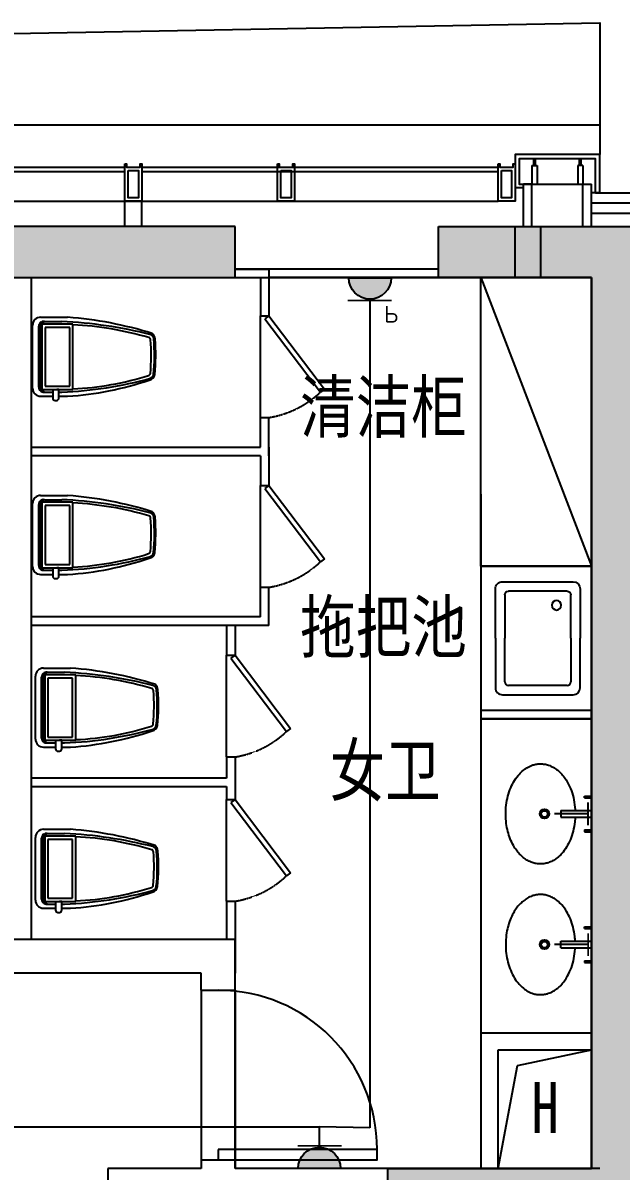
# Model space of a CAD drawing. Header units: inches. Extents: x 10 to 166961, y -47 to 131592.
# Drawn here: x 116323 to 119848, y 38297 to 45062 of the extents above; entities that cross this region are included whole.
import ezdxf

# ---------------------------------------------------------------- set-up
doc = ezdxf.new("R2010")
doc.units = ezdxf.units.IN
doc.header["$MEASUREMENT"] = 0
doc.linetypes.add('DASH', pattern=[0.35, 0.25, -0.1])
for name, color, linetype in [('3', 3, 'Continuous'), ('3look0.15', 5, 'Continuous'), ('4', 4, 'Continuous'), ('5', 5, 'Continuous'), ('8', 8, 'Continuous'), ('METAL', 7, 'Continuous'), ('Shearwall', 7, 'Continuous'), ('shearwall-bh', 253, 'Continuous'), ('stair', 2, 'Continuous'), ('wall', 2, 'Continuous'), ('windows', 4, 'Continuous'), ('z', 2, 'Continuous'), ('修改', 1, 'Continuous'), ('厨具、洁具', 9, 'Continuous'), ('家具', 9, 'Continuous'), ('尺寸3', 31, 'Continuous'), ('插座图', 4, 'Continuous'), ('立面墙体', 4, 'Continuous')]:
    doc.layers.add(name, color=color, linetype=linetype)
doc.styles.add('F', font='')
doc.styles.get("Standard").update_dxf_attribs({"font": 'txt', "bigfont": 'gbcbig.shx'})
doc.styles.get('F').set_extended_font_data('SimHei')

# ---------------------------------------------------------------- blocks, each defined once
blk = doc.blocks.new('Metal')
at = {"layer": 'METAL', "color": 4}
for points in [[(-50, 20), (-40, 20), (-40, 0), (40, 0), (40, 20), (50, 20), (50, -200), (-50, -200)], [(-30, -20), (30, -20), (30, -180), (-30, -180)]]:
    blk.add_lwpolyline(points, close=True, dxfattribs=at)
blk = doc.blocks.new('A$C5C967C74')
at = {"layer": '插座图', "lineweight": -2}
blk.add_hatch(color=3, dxfattribs=at).paths.add_polyline_path([(96.7, 0, 1), (2.2, 0)])
at = {"layer": '插座图', "color": 3, "lineweight": -2}
blk.add_line((2.2, 0), (96.7, 0), dxfattribs=at)
at = {"layer": '插座图', "color": 3, "lineweight": -2, "const_width": 4}
for points in [[(49.5, 47.3), (49.5, 92.7)], [(0, 50.5), (97.9, 50.5)]]:
    blk.add_lwpolyline(points, dxfattribs=at)
at = {"layer": '插座图', "color": 3, "lineweight": -2}
blk.add_arc((49.5, 0), 47.3, 0, 180, dxfattribs=at)
blk.add_text('P', height=34.9, dxfattribs=at).set_placement((81.4, 63.3))
blk = doc.blocks.new('A$C029860CA')
at = {"layer": '插座图', "lineweight": -2}
blk.add_hatch(color=3, dxfattribs=at).paths.add_polyline_path([(96.7, 0, 1), (2.2, 0)])
at = {"layer": '插座图', "color": 3, "lineweight": -2}
blk.add_line((2.2, 0), (96.7, 0), dxfattribs=at)
at = {"layer": '插座图', "color": 3, "lineweight": -2, "const_width": 4}
for points in [[(49.5, 47.3), (49.5, 92.7)], [(0, 50.5), (97.9, 50.5)]]:
    blk.add_lwpolyline(points, dxfattribs=at)
at = {"layer": '插座图', "color": 3, "lineweight": -2}
blk.add_arc((49.5, 0), 47.3, 0, 180, dxfattribs=at)

msp = doc.modelspace()

# ---------------------------------------------------------------- hatches: boundary and pattern name
at = {"layer": 'shearwall-bh', "linetype": 'Continuous'}
for points in [[(115073.4, 43562), (117573.4, 43562), (117573.4, 43862), (115073.4, 43862)], [(120573.4, 43862), (120573.4, 43562), (119973.4, 43562), (119973.4, 38012), (118473.4, 38012), (118473.4, 38312), (119673.4, 38312), (119673.4, 43562), (118773.4, 43561.7), (118773.4, 43862)]]:
    msp.add_hatch(color=252, dxfattribs=at).paths.add_polyline_path(points)

# ---------------------------------------------------------------- linework, layer by layer
at = {"color": 252}
for p, q in [((113073.4, 43562), (119673.4, 43562)), ((119673.4, 43562), (119673.4, 38312)), ((117573.4, 39662), (115073.4, 39662)), ((117573.4, 38312), (117573.4, 39662)), ((119673.4, 38312), (117573.4, 38312))]:
    msp.add_line(p, q, dxfattribs=at)
at = {"color": 2}
for p, q in [((118368.4, 43314.7), (118368.4, 38552)), ((113942.4, 38557.4), (118070.3, 38557.4)), ((118368.4, 38552), (118070.3, 38557.4))]:
    msp.add_line(p, q, dxfattribs=at)
at = {"layer": '3', "color": 1, "linetype": 'ByBlock'}
for p, q in [((119333.4, 44222), (119333.4, 44262)), ((119343.4, 44222), (119343.4, 44262)), ((119603.4, 44222), (119603.4, 44262)), ((119613.4, 44222), (119613.4, 44262)), ((119323.4, 44222), (119353.4, 44222)), ((119323.4, 44221.4), (119323.4, 44222)), ((119323.4, 44221.4), (119323.4, 44112)), ((119323.4, 44221.4), (119353.4, 44221.4)), ((119353.4, 44221.4), (119353.4, 44222)), ((119353.4, 44221.4), (119353.4, 44112)), ((119593.4, 44221.4), (119593.4, 44222)), ((119623.4, 44222), (119593.4, 44222)), ((119593.4, 44221.4), (119593.4, 44112)), ((119623.4, 44221.4), (119593.4, 44221.4)), ((119623.4, 44221.4), (119623.4, 44222)), ((119623.4, 44221.4), (119623.4, 44112)), ((119273.4, 44112), (119673.4, 44112))]:
    msp.add_line(p, q, dxfattribs=at)
at = {"layer": '3look0.15', "color": 252}
for p, q in [((118773.4, 43611.7), (117573.4, 43611.7)), ((118773.4, 43561.7), (117773.4, 43561.7)), ((117373.4, 39362.1), (117373.4, 38362.1)), ((117573.4, 39362.1), (117573.4, 38362.1))]:
    msp.add_line(p, q, dxfattribs=at)
at = {"layer": '4'}
for p, q in [((119633.4, 40496.6), (119633.4, 40506.6)), ((119633.4, 40506.6), (119673.4, 40506.6)), ((119633.4, 40496.6), (119673.4, 40496.6)), ((119493.4, 40421.6), (119493.4, 40381.6)), ((119493.4, 40421.6), (119673.4, 40421.6)), ((119493.4, 40381.6), (119673.4, 40381.6)), ((119633.4, 40306.6), (119633.4, 40296.6)), ((119633.4, 40306.6), (119673.4, 40306.6)), ((119633.4, 40296.6), (119673.4, 40296.6)), ((119633.4, 39726.4), (119633.4, 39736.4)), ((119633.4, 39736.4), (119673.4, 39736.4)), ((119633.4, 39726.4), (119673.4, 39726.4)), ((119493.4, 39611.4), (119493.4, 39651.4)), ((119493.4, 39651.4), (119673.4, 39651.4)), ((119493.4, 39611.4), (119673.4, 39611.4)), ((119633.4, 39536.4), (119633.4, 39526.4)), ((119633.4, 39536.4), (119673.4, 39536.4)), ((119633.4, 39526.4), (119673.4, 39526.4))]:
    msp.add_line(p, q, dxfattribs=at)
for points in [[(119577.9, 40381.6), (119577.5, 40372.4), (119576.8, 40363.2), (119573.7, 40335.6), (119570.4, 40317.4), (119561.6, 40282.6), (119556.1, 40266), (119543.1, 40234.5), (119535.6, 40219.6), (119518.6, 40192), (119509.2, 40179.3), (119490.6, 40158.6), (119481.7, 40150.2), (119465, 40137), (119457.4, 40131.9), (119441.8, 40123), (119433.7, 40119.2), (119417.3, 40113.1), (119408.9, 40110.7), (119391.9, 40107.5), (119383.3, 40106.7), (119366.1, 40106.5), (119357.5, 40107.2), (119340.5, 40110.1), (119332.1, 40112.3), (119315.6, 40118.1), (119307.5, 40121.8), (119291.8, 40130.4), (119284.1, 40135.4), (119269.4, 40146.6), (119262.4, 40152.8), (119248.9, 40166.4), (119242.5, 40173.7), (119230.3, 40189.4), (119224.6, 40197.7), (119211.9, 40218.5), (119205.3, 40231.4), (119193.6, 40258.5), (119188.5, 40272.6), (119180, 40302), (119176.6, 40317.1), (119171.1, 40350.1), (119169.3, 40367.9), (119168, 40403.9), (119168.5, 40422.1), (119171.7, 40458), (119174.5, 40475.8), (119182.3, 40510.2), (119187.2, 40527), (119199.3, 40558.9), (119206.3, 40574.1), (119222.3, 40602.5), (119231.3, 40615.6), (119248.9, 40636.9), (119257.2, 40645.6), (119274.8, 40661), (119284.1, 40667.8), (119303.3, 40679.4), (119313.4, 40684.2), (119331, 40690.5), (119338.4, 40692.5), (119353.5, 40695.4), (119361.1, 40696.3), (119376.4, 40696.7), (119384, 40696.4), (119399.2, 40694.5), (119406.8, 40692.9), (119423.8, 40688), (119433.2, 40684.3), (119451.4, 40675), (119460.2, 40669.5), (119477.1, 40656.8), (119485.2, 40649.7), (119500.5, 40634), (119507.7, 40625.4), (119521.3, 40606.9), (119527.6, 40597.1), (119541.8, 40571.4), (119549.2, 40555.1), (119561.6, 40520.6), (119566.6, 40502.5), (119574, 40465.3), (119576.5, 40446.2), (119577.7, 40425.2), (119577.8, 40423.4), (119577.9, 40421.6)], [(119577.9, 39651.4), (119577.5, 39660.6), (119576.8, 39669.7), (119573.7, 39697.3), (119570.4, 39715.6), (119561.6, 39750.4), (119556.1, 39766.9), (119543.1, 39798.4), (119535.6, 39813.3), (119518.6, 39840.9), (119509.2, 39853.7), (119490.6, 39874.3), (119481.7, 39882.8), (119465, 39895.9), (119457.4, 39901), (119441.8, 39909.9), (119433.7, 39913.7), (119417.3, 39919.9), (119408.9, 39922.2), (119391.9, 39925.4), (119383.3, 39926.3), (119366.1, 39926.4), (119357.5, 39925.7), (119340.5, 39922.8), (119332.1, 39920.6), (119315.6, 39914.8), (119307.5, 39911.1), (119291.8, 39902.5), (119284.1, 39897.5), (119269.4, 39886.3), (119262.4, 39880.1), (119248.9, 39866.5), (119242.5, 39859.2), (119230.3, 39843.6), (119224.6, 39835.2), (119211.9, 39814.4), (119205.3, 39801.5), (119193.6, 39774.5), (119188.5, 39760.3), (119180, 39730.9), (119176.6, 39715.8), (119171.1, 39682.9), (119169.3, 39665), (119168, 39629), (119168.5, 39610.8), (119171.7, 39574.9), (119174.5, 39557.2), (119182.3, 39522.7), (119187.2, 39505.9), (119199.3, 39474), (119206.3, 39458.8), (119222.3, 39430.5), (119231.3, 39417.3), (119248.9, 39396), (119257.2, 39387.4), (119274.8, 39371.9), (119284.1, 39365.1), (119303.3, 39353.5), (119313.4, 39348.7), (119331, 39342.4), (119338.4, 39340.4), (119353.5, 39337.5), (119361.1, 39336.7), (119376.4, 39336.2), (119384, 39336.5), (119399.2, 39338.5), (119406.8, 39340), (119423.8, 39344.9), (119433.2, 39348.7), (119451.4, 39357.9), (119460.2, 39363.4), (119477.1, 39376.1), (119485.2, 39383.2), (119500.5, 39399), (119507.7, 39407.6), (119521.3, 39426), (119527.6, 39435.9), (119541.8, 39461.5), (119549.2, 39477.9), (119561.6, 39512.3), (119566.6, 39530.4), (119574, 39567.6), (119576.5, 39586.7), (119577.7, 39607.8), (119577.8, 39609.6), (119577.9, 39611.4)]]:
    msp.add_open_spline(points, degree=3, knots=[4.781776, 4.781776, 4.781776, 4.781776, 4.877672, 4.877672, 5.072636, 5.072636, 5.262253, 5.262253, 5.45187, 5.45187, 5.641486, 5.641486, 5.796649, 5.796649, 5.916736, 5.916736, 6.036822, 6.036822, 6.156908, 6.156908, 6.276994, 6.276994, 6.397081, 6.397081, 6.517167, 6.517167, 6.637253, 6.637253, 6.75734, 6.75734, 6.877426, 6.877426, 6.997512, 6.997512, 7.117599, 7.117599, 7.282609, 7.282609, 7.44762, 7.44762, 7.612631, 7.612631, 7.799417, 7.799417, 7.987732, 7.987732, 8.176046, 8.176046, 8.364361, 8.364361, 8.552675, 8.552675, 8.74099, 8.74099, 8.890672, 8.890672, 9.040354, 9.040354, 9.190036, 9.190036, 9.296644, 9.296644, 9.403253, 9.403253, 9.509861, 9.509861, 9.616469, 9.616469, 9.753997, 9.753997, 9.891525, 9.891525, 10.029053, 10.029053, 10.166581, 10.166581, 10.304109, 10.304109, 10.50524, 10.50524, 10.706371, 10.706371, 10.907502, 10.907502, 10.926187, 10.926187, 10.926187, 10.926187], dxfattribs=at)
at = {"layer": '5', "color": 4}
for p, q in [((116427.6, 43327.8), (116522.6, 43327.8)), ((116522.6, 43327.8), (116586.7, 43327.8)), ((116380.1, 42909.8), (116380.1, 43280.3)), ((116427.6, 42862.3), (116498.9, 42862.3)), ((116535.2, 42862.3), (116586.7, 42862.3)), ((116380.1, 41859.8), (116380.1, 42230.2)), ((116427.6, 42277.7), (116522.6, 42277.7)), ((116522.6, 42277.7), (116586.7, 42277.7)), ((116427.6, 41812.3), (116498.9, 41812.3)), ((116535.2, 41812.3), (116586.7, 41812.3)), ((116396.9, 40842.7), (116396.9, 41213.1)), ((116444.4, 41260.6), (116539.4, 41260.6)), ((116539.4, 41260.6), (116603.5, 41260.6)), ((116444.4, 40795.2), (116515.7, 40795.2)), ((116552, 40795.2), (116603.5, 40795.2)), ((116396.9, 39892.7), (116396.9, 40263.1)), ((116444.4, 40310.6), (116539.4, 40310.6)), ((116539.4, 40310.6), (116603.5, 40310.6)), ((116444.4, 39845.2), (116515.7, 39845.2)), ((116552, 39845.2), (116603.5, 39845.2))]:
    msp.add_line(p, q, dxfattribs=at)
for centre, major_axis, start_param, end_param in [((116427.6, 43280.3), (-47.5, 0), -1.570698, 0.000098), ((116421.8, 41122.4), (-2211.5, 0.3), 4.407854, 4.637893), ((117056.7, 43197.1), (45.2, 0), 0.061021, 0.886031), ((115988.5, 43103.8), (1117.4, 0.1), -0.101802, 0.086004), ((116465.5, 44725.2), (1866.9, 0.1), -1.505898, -1.242569), ((117060.6, 42997.6), (40.2, 0), -1.400203, -0.184553), ((116427.6, 42909.8), (47.5, 0), 3.141495, 4.712291), ((116427.6, 42230.2), (-47.5, 0), -1.570698, 0.000098), ((116421.8, 40072.4), (-2211.5, 0.3), 4.407854, 4.637893), ((117056.7, 42147.1), (45.2, 0), 0.061021, 0.886031), ((115988.5, 42053.8), (1117.4, 0.1), -0.101802, 0.086004), ((116465.5, 43675.2), (1866.9, 0.1), -1.505898, -1.242569), ((117060.6, 41947.6), (40.2, 0), -1.400203, -0.184553), ((116427.6, 41859.8), (47.5, 0), 3.141495, 4.712291), ((116444.4, 41213.1), (-47.5, 0), -1.570698, 0.000098), ((116438.6, 39055.3), (-2211.5, 0.3), 4.407854, 4.637893), ((117073.5, 41129.9), (45.2, 0), 0.061021, 0.886031), ((116005.2, 41036.7), (1117.4, 0.1), -0.101802, 0.086004), ((116482.3, 42658.1), (1866.9, 0.1), -1.505898, -1.242569), ((117077.4, 40930.5), (40.2, 0), -1.400203, -0.184553), ((116444.4, 40842.7), (47.5, 0), 3.141495, 4.712291), ((116444.4, 40263.1), (-47.5, 0), -1.570698, 0.000098), ((116438.6, 38105.3), (-2211.5, 0.3), 4.407854, 4.637893), ((117073.5, 40179.9), (45.2, 0), 0.061021, 0.886031), ((116005.2, 40086.7), (1117.4, 0.1), -0.101802, 0.086004), ((116482.3, 41708.1), (1866.9, 0.1), -1.505898, -1.242569), ((117077.4, 39980.5), (40.2, 0), -1.400203, -0.184553), ((116444.4, 39892.7), (47.5, 0), 3.141495, 4.712291)]:
    msp.add_ellipse(centre, major_axis=major_axis, ratio=1, start_param=start_param, end_param=end_param, dxfattribs=at)
at = {"layer": '8'}
for p, q in [((119655.2, 40401.6), (119455.2, 40401.6)), ((119655.2, 39631.4), (119455.2, 39631.4))]:
    msp.add_line(p, q, dxfattribs=at)
msp.add_lwpolyline([(119655.2, 40335.1), (119655.2, 40468.1)], dxfattribs=at)
at = {"layer": '8', "const_width": 10}
msp.add_lwpolyline([(119655.2, 39697.9), (119655.2, 39564.8)], dxfattribs=at)
at = {"layer": '8'}
for centre, radius in [((119396.9, 40401.6), 27.9), ((119396.9, 40401.6), 18.6), ((119396.9, 39631.4), 27.9), ((119396.9, 39631.4), 18.6)]:
    msp.add_circle(centre, radius, dxfattribs=at)
at = {"layer": 'Shearwall', "color": 252, "linetype": 'Continuous'}
for p, q in [((117573.4, 43862), (115073.4, 43862)), ((117573.4, 43562), (117573.4, 43862)), ((115073.4, 43562), (117573.4, 43562))]:
    msp.add_line(p, q, dxfattribs=at)
at = {"layer": 'Shearwall', "color": 252}
for p, q in [((118773.4, 43561.7), (118773.4, 43862)), ((118773.4, 43862), (120573.4, 43862)), ((119673.4, 43562), (118773.4, 43561.7)), ((119673.4, 38312), (119673.4, 43562)), ((119023.4, 38312), (119023.4, 39112)), ((119023.4, 39112), (119673.4, 39112)), ((119123.4, 38312), (119123.4, 39012)), ((119123.4, 39012), (119673.4, 39012)), ((118473.4, 38012), (118473.4, 38312)), ((118473.4, 38312), (119673.4, 38312))]:
    msp.add_line(p, q, dxfattribs=at)
at = {"layer": 'stair'}
msp.add_line((119723.4, 45062), (119723.4, 44287), dxfattribs=at)
at = {"layer": 'stair', "color": 252}
for p, q in [((119023.4, 41012), (119022.3, 43561.8)), ((119022.3, 43561.8), (119673.4, 43561.8)), ((119022.3, 41860.8), (119022.3, 43561.8)), ((119022.3, 43561.8), (119673.4, 41860.8)), ((119673.4, 43561.8), (119673.4, 41860.8)), ((119673.4, 41860.8), (119022.3, 41860.8)), ((119022.9, 41860.8), (119673.4, 41860.8))]:
    msp.add_line(p, q, dxfattribs=at)
at = {"layer": 'stair', "color": 6}
for points in [[(92098.4, 35062), (92098.4, 35062), (91798.6, 44555.7), (119723.4, 45062), (119723.4, 44287)], [(104223.4, 44212), (104223.4, 44462), (119723.4, 44462)]]:
    msp.add_lwpolyline(points, dxfattribs=at)
at = {"layer": 'wall', "color": 1}
for p, q in [((119273.4, 43862), (119273.4, 44112)), ((119323.4, 44112), (119273.4, 44112)), ((119323.4, 43862), (119323.4, 44112)), ((119623.4, 43862), (119623.4, 44112)), ((119623.4, 44112), (119673.4, 44112)), ((119673.4, 43862), (119673.4, 44112))]:
    msp.add_line(p, q, dxfattribs=at)
at = {"layer": 'wall'}
for p, q in [((116923.4, 43862), (116923.4, 44012)), ((116923.4, 44012), (117023.4, 44012)), ((117023.4, 43862), (117023.4, 44012))]:
    msp.add_line(p, q, dxfattribs=at)
at = {"layer": 'wall', "color": 252}
for p, q in [((116373.4, 39662), (116373.4, 43562)), ((117573.4, 39662), (116373.4, 39662)), ((117573.4, 39662), (117573.4, 39462)), ((117373.4, 39462), (115273.4, 39462)), ((117373.4, 39362.1), (117373.4, 39462)), ((117573.4, 39362.1), (117573.4, 39462)), ((117373.4, 39362.1), (117573.4, 39362.1)), ((117373.4, 38362.1), (117573.4, 38362.1)), ((117373.4, 38362.1), (117373.4, 38312)), ((117573.4, 38362.1), (117573.4, 38312)), ((116823.4, 38312), (116823.4, 36362)), ((117373.4, 38312), (116823.4, 38312)), ((119723.4, 38312), (117573.4, 38312))]:
    msp.add_line(p, q, dxfattribs=at)
msp.add_lwpolyline([(119223.4, 43862), (119373.4, 43862), (119373.4, 43562), (119223.4, 43562)], close=True, dxfattribs=at)
at = {"layer": 'windows', "color": 2}
for p, q in [((115723.4, 44212), (116923.4, 44212)), ((115723.4, 44187), (116923.4, 44187)), ((117023.4, 44212), (119123.4, 44212)), ((117023.4, 44187), (119123.4, 44187)), ((119698.4, 44062), (121123.4, 44062)), ((104223.4, 44012), (119123.4, 44012)), ((119673.4, 44002), (121123.4, 44002)), ((119673.4, 43942), (121123.4, 43942))]:
    msp.add_line(p, q, dxfattribs=at)
at = {"layer": 'windows'}
msp.add_lwpolyline([(117473.4, 38424.6), (117473.4, 38362.1), (118410.9, 38362.1), (118410.9, 38424.6)], close=True, dxfattribs=at)
msp.add_arc((117473.4, 38424.6), 937.5, 0, 90, dxfattribs=at)
at = {"layer": '厨具、洁具', "color": 252}
for p, q in [((117573.4, 43611.7), (117773.4, 43611.7)), ((117773.4, 43611.7), (117773.4, 43337)), ((117573.4, 43562), (117723.4, 43562)), ((117723.4, 43562), (117723.4, 43337)), ((117723.4, 43337), (117773.4, 43337)), ((117723.4, 42737), (117723.4, 43337)), ((117723.4, 42737), (117773.4, 42737)), ((117723.4, 42562), (117723.4, 42737)), ((117773.4, 42512), (117773.4, 42737)), ((116373.4, 42562), (117723.4, 42562)), ((117773.4, 42562), (117773.4, 42337)), ((117723.4, 42512), (116373.4, 42512)), ((117723.4, 42512), (117723.4, 42337)), ((117723.4, 42337), (117773.4, 42337)), ((117723.4, 41737), (117723.4, 42337)), ((119149.4, 41769.5), (119565.8, 41769.5)), ((117723.4, 41737), (117773.4, 41737)), ((117723.4, 41562), (117723.4, 41737)), ((117773.4, 41512), (117773.4, 41737)), ((119107.8, 41436.4), (119107.8, 41727.8)), ((119163.3, 41693.1), (119163.3, 41436.4)), ((119531.1, 41713.9), (119184.1, 41713.9)), ((119551.9, 41436.4), (119551.9, 41693.1)), ((119607.4, 41727.8), (119607.4, 41436.4)), ((117723.4, 41562), (116373.4, 41562)), ((117773.4, 41512), (116373.4, 41512)), ((117523.4, 41512), (117523.4, 41337)), ((117573.4, 41512), (117573.4, 41337)), ((119107.8, 41436.4), (119107.8, 41144.9)), ((119163.3, 41179.6), (119163.3, 41436.4)), ((119551.9, 41436.4), (119551.9, 41179.6)), ((119607.4, 41144.9), (119607.4, 41436.4)), ((117523.4, 41337), (117573.4, 41337)), ((117523.4, 40737), (117523.4, 41337)), ((119531.1, 41158.8), (119184.1, 41158.8)), ((119149.4, 41103.3), (119565.8, 41103.3)), ((119023.4, 39112), (119023.4, 40962)), ((119023.4, 40962), (119673.4, 40962)), ((117523.4, 40737), (117523.4, 40612)), ((117523.4, 40737), (117573.4, 40737)), ((117573.4, 40737), (117573.4, 40487)), ((117523.4, 40612), (116373.4, 40612)), ((116373.4, 40562), (117523.4, 40562)), ((117523.4, 40562), (117523.4, 40487)), ((117523.4, 40487), (117573.4, 40487)), ((117523.4, 39887), (117523.4, 40487)), ((117523.4, 39887), (117523.4, 39662)), ((117523.4, 39887), (117573.4, 39887)), ((117573.4, 39887), (117573.4, 39662)), ((119237.9, 38918.7), (119673.4, 39012)), ((119123.4, 38312), (119237.9, 38918.7))]:
    msp.add_line(p, q, dxfattribs=at)
at = {"layer": '厨具、洁具', "color": 4}
for p, q in [((117749.5, 43318.9), (118076.4, 42886.4)), ((117773.4, 43337), (118100.3, 42904.5)), ((117749.5, 42318.9), (118076.4, 41886.4)), ((117773.4, 42337), (118100.3, 41904.5)), ((117573.4, 41337), (117900.3, 40904.5)), ((117549.5, 41318.9), (117876.4, 40886.4)), ((117549.5, 40468.9), (117876.4, 40036.4)), ((117573.4, 40487), (117900.3, 40054.5))]:
    msp.add_line(p, q, dxfattribs=at)
at = {"layer": '厨具、洁具', "color": 6, "linetype": 'DASH'}
for centre in [(117681.8, 43304.9), (117681.8, 42304.9), (117481.8, 41304.9), (117481.8, 40454.9)]:
    msp.add_arc(centre, 575.2, 279.16426, 313.31989, dxfattribs=at)
at = {"layer": '厨具、洁具', "color": 252, "extrusion": (0, 0, -1)}
for centre, major_axis, start_param, end_param in [((119149.4, 41727.8), (-41.6, 0.6), -0.014171, 1.556626), ((119565.8, 41727.8), (41.6, 0.1), -1.567566, 0.00323), ((119184.1, 41693.1), (14.7, 14.7), 3.926991, 5.497787), ((119531.1, 41693.1), (14.7, 14.7), -0.785398, 0.785398), ((119468.6, 41630.7), (-27.8, 0.3), -0.7949637390850892, 5.488221568094497)]:
    msp.add_ellipse(centre, major_axis=major_axis, ratio=1, start_param=start_param, end_param=end_param, dxfattribs=at)
at = {"layer": '厨具、洁具', "color": 252}
for centre, major_axis, start_param, end_param in [((119149.4, 41144.9), (-41.6, -0.6), -0.014171, 1.556626), ((119184.1, 41179.6), (14.7, -14.7), 3.926991, 5.497787), ((119531.1, 41179.6), (14.7, -14.7), -0.785398, 0.785398), ((119565.8, 41144.9), (41.6, -0.1), -1.567566, 0.00323)]:
    msp.add_ellipse(centre, major_axis=major_axis, ratio=1, start_param=start_param, end_param=end_param, dxfattribs=at)
at = {"layer": '家具', "color": 8}
for p, q in [((116449.7, 43302.8), (116522.6, 43302.9)), ((116522.6, 43302.9), (116551.8, 43302.9)), ((116416.4, 42915.3), (116416.4, 43274.7)), ((116425.9, 42915.3), (116425.9, 43274.7)), ((116522.6, 43268.5), (116453.6, 43268.5)), ((116453.6, 43268.5), (116453.6, 42921.1)), ((116599.3, 43268.5), (116522.6, 43268.5)), ((116599.3, 42921.1), (116599.3, 43268.5)), ((116453.6, 42921.1), (116522.6, 42921.1)), ((116522.6, 42921.1), (116599.3, 42921.1)), ((116416.4, 41865.3), (116416.4, 42224.7)), ((116425.9, 41865.3), (116425.9, 42224.7)), ((116449.7, 42252.8), (116522.6, 42252.9)), ((116522.6, 42218.5), (116453.6, 42218.5)), ((116453.6, 42218.5), (116453.6, 41871.1)), ((116522.6, 42252.9), (116551.8, 42252.9)), ((116599.3, 42218.5), (116522.6, 42218.5)), ((116599.3, 41871.1), (116599.3, 42218.5)), ((116453.6, 41871.1), (116522.6, 41871.1)), ((116522.6, 41871.1), (116599.3, 41871.1)), ((116433.2, 40848.2), (116433.2, 41207.6)), ((116442.7, 40848.2), (116442.7, 41207.6)), ((116466.5, 41235.7), (116539.4, 41235.8)), ((116539.4, 41201.3), (116470.4, 41201.3)), ((116470.4, 41201.3), (116470.4, 40854)), ((116539.4, 41235.8), (116568.6, 41235.8)), ((116616, 41201.3), (116539.4, 41201.3)), ((116616, 40854), (116616, 41201.3)), ((116470.4, 40854), (116539.4, 40854)), ((116539.4, 40854), (116616, 40854)), ((116433.2, 39898.2), (116433.2, 40257.6)), ((116442.7, 39898.2), (116442.7, 40257.6)), ((116466.5, 40285.7), (116539.4, 40285.8)), ((116539.4, 40285.8), (116568.6, 40285.8)), ((116539.4, 40251.3), (116470.4, 40251.3)), ((116470.4, 40251.3), (116470.4, 39904)), ((116616, 40251.3), (116539.4, 40251.3)), ((116616, 39904), (116616, 40251.3)), ((116470.4, 39904), (116539.4, 39904)), ((116539.4, 39904), (116616, 39904))]:
    msp.add_line(p, q, dxfattribs=at)
at = {"layer": '家具'}
for p, q in [((116522.6, 43287.5), (116434.6, 43287.5)), ((116434.6, 43287.5), (116434.6, 42902.1)), ((116618.3, 43287.5), (116522.6, 43287.5)), ((116618.3, 42902.1), (116618.3, 43287.5)), ((116434.6, 42902.1), (116522.6, 42902.1)), ((116498.9, 42902.1), (116498.9, 42852)), ((116535.2, 42902.1), (116522.6, 42902.1)), ((116522.6, 42902.1), (116618.3, 42902.1)), ((116535.2, 42852), (116535.2, 42902.1)), ((116449.7, 42887.2), (116498.9, 42887.2)), ((116513.2, 42837.7), (116522.6, 42837.8)), ((116535.2, 42887.1), (116551.8, 42887.1)), ((116522.6, 42237.5), (116434.6, 42237.5)), ((116434.6, 42237.5), (116434.6, 41852.1)), ((116618.3, 42237.5), (116522.6, 42237.5)), ((116618.3, 41852.1), (116618.3, 42237.5)), ((116434.6, 41852.1), (116522.6, 41852.1)), ((116449.7, 41837.2), (116498.9, 41837.1)), ((116498.9, 41852.1), (116498.9, 41801.9)), ((116535.2, 41852.1), (116522.6, 41852.1)), ((116522.6, 41852.1), (116618.3, 41852.1)), ((116535.2, 41801.9), (116535.2, 41852.1)), ((116535.2, 41837.1), (116551.8, 41837.1)), ((116513.2, 41787.7), (116522.6, 41787.8)), ((116539.4, 41220.3), (116451.4, 41220.3)), ((116451.4, 41220.3), (116451.4, 40835)), ((116635, 41220.3), (116539.4, 41220.3)), ((116635, 40835), (116635, 41220.3)), ((116451.4, 40835), (116539.4, 40835)), ((116466.5, 40820.1), (116515.7, 40820)), ((116515.7, 40835), (116515.7, 40784.8)), ((116552, 40835), (116539.4, 40835)), ((116539.4, 40835), (116635, 40835)), ((116552, 40784.8), (116552, 40835)), ((116552, 40820), (116568.6, 40820)), ((116529.9, 40770.6), (116539.4, 40770.7)), ((116539.4, 40270.3), (116451.4, 40270.3)), ((116451.4, 40270.3), (116451.4, 39885)), ((116635, 40270.3), (116539.4, 40270.3)), ((116635, 39885), (116635, 40270.3)), ((116451.4, 39885), (116539.4, 39885)), ((116466.5, 39870.1), (116515.7, 39870)), ((116515.7, 39885), (116515.7, 39834.8)), ((116552, 39885), (116539.4, 39885)), ((116539.4, 39885), (116635, 39885)), ((116552, 39834.8), (116552, 39885)), ((116552, 39870), (116568.6, 39870)), ((116529.9, 39820.6), (116539.4, 39820.7))]:
    msp.add_line(p, q, dxfattribs=at)
at = {"layer": '家具', "color": 8}
for centre, major_axis, start_param, end_param in [((116444.9, 43274.7), (-28.5, 0), 4.544883, 6.283442), ((116467, 43264.1), (42.4, 0), 1.991119, 2.888039), ((116437.4, 40747.5), (2558, 0.1), 1.320014, 1.525991), ((116518.6, 41351.7), (-1934.8, 0.2), 4.426056, 4.661016), ((117061.4, 43194), (10.1, 10.1), 5.581049, 6.795412), ((117066.6, 43198.4), (-27.7, 0), 3.194442, 4.515674), ((115980.9, 43103.8), (1098.4, 0.1), -0.097079, 0.083215), ((115980.9, 43103.8), (-1117.4, 0), 3.039859, 3.227664), ((116540, 44645.9), (1741.5, 0), -1.525854, -1.265107), ((117060, 42998.8), (10.1, 10.1), 4.218371, 5.400755), ((117063.8, 42995.5), (20.7, 20.7), 4.334756, 5.31767), ((116444.9, 42915.3), (28.5, 0), 3.141335, 4.879895), ((116467, 42925.9), (-42.4, 0), 0.253554, 1.150474), ((116444.9, 42224.7), (-28.5, 0), 4.544883, 6.283442), ((116467, 42214.1), (42.4, 0), 1.991119, 2.888039), ((116437.4, 39697.5), (2558, 0.1), 1.320014, 1.525991), ((116518.6, 40301.7), (-1934.8, 0.2), 4.426056, 4.661016), ((117061.4, 42143.9), (10.1, 10.1), 5.581049, 6.795412), ((117066.6, 42148.4), (-27.7, 0), 3.194442, 4.515674), ((115980.9, 42053.8), (-1117.4, 0), 3.039859, 3.227664), ((115980.9, 42053.8), (1098.4, 0.1), -0.097079, 0.083215), ((117060, 41948.7), (10.1, 10.1), 4.218371, 5.400755), ((116540, 43595.9), (1741.5, 0), -1.525854, -1.265107), ((117063.8, 41945.5), (20.7, 20.7), 4.334756, 5.31767), ((116444.9, 41865.3), (28.5, 0), 3.141335, 4.879895), ((116467, 41875.9), (-42.4, 0), 0.253554, 1.150474), ((116461.7, 41207.6), (-28.5, 0), 4.544883, 6.283442), ((116483.8, 41197), (42.4, 0), 1.991119, 2.888039), ((116454.1, 38680.4), (2558, 0.1), 1.320014, 1.525991), ((116535.4, 39284.6), (-1934.8, 0.2), 4.426056, 4.661016), ((117078.2, 41126.8), (10.1, 10.1), 5.581049, 6.795412), ((117083.4, 41131.2), (-27.7, 0), 3.194442, 4.515674), ((115997.7, 41036.7), (-1117.4, 0), 3.039859, 3.227664), ((115997.7, 41036.7), (1098.4, 0.1), -0.097079, 0.083215), ((117076.8, 40931.6), (10.1, 10.1), 4.218371, 5.400755), ((116556.8, 42578.8), (1741.5, 0), -1.525854, -1.265107), ((117080.6, 40928.4), (20.7, 20.7), 4.334756, 5.31767), ((116461.7, 40848.2), (28.5, 0), 3.141335, 4.879895), ((116483.8, 40858.8), (-42.4, 0), 0.253554, 1.150474), ((116461.7, 40257.6), (-28.5, 0), 4.544883, 6.283442), ((116483.8, 40247), (42.4, 0), 1.991119, 2.888039), ((116454.1, 37730.4), (2558, 0.1), 1.320014, 1.525991), ((116535.4, 38334.6), (-1934.8, 0.2), 4.426056, 4.661016), ((117078.2, 40176.8), (10.1, 10.1), 5.581049, 6.795412), ((117083.4, 40181.2), (-27.7, 0), 3.194442, 4.515674), ((115997.7, 40086.7), (1098.4, 0.1), -0.097079, 0.083215), ((115997.7, 40086.7), (-1117.4, 0), 3.039859, 3.227664), ((116556.8, 41628.8), (1741.5, 0), -1.525854, -1.265107), ((117076.8, 39981.6), (10.1, 10.1), 4.218371, 5.400755), ((117080.6, 39978.4), (20.7, 20.7), 4.334756, 5.31767), ((116461.7, 39898.2), (28.5, 0), 3.141335, 4.879895), ((116483.8, 39908.8), (-42.4, 0), 0.253554, 1.150474)]:
    msp.add_ellipse(centre, major_axis=major_axis, ratio=1, start_param=start_param, end_param=end_param, dxfattribs=at)
at = {"layer": '家具'}
for centre, major_axis, start_param, end_param in [((116462, 45186.2), (2300.8, 0.2), -1.531809, -1.300985), ((116513.2, 42852), (-10.1, 10.1), 0.785398, 2.356194), ((116521, 42852), (10.1, 10.1), 4.042858, 5.497787), ((116462, 44136.2), (2300.8, 0.2), -1.531809, -1.300985), ((116513.2, 41801.9), (-10.1, 10.1), 0.785398, 2.356194), ((116521, 41801.9), (10.1, 10.1), 4.042858, 5.497787), ((116478.7, 43119), (2300.8, 0.2), -1.531809, -1.300985), ((116529.9, 40784.8), (-10.1, 10.1), 0.785398, 2.356194), ((116537.7, 40784.8), (10.1, 10.1), 4.042858, 5.497787), ((116478.7, 42169), (2300.8, 0.2), -1.531809, -1.300985), ((116529.9, 39834.8), (-10.1, 10.1), 0.785398, 2.356194), ((116537.7, 39834.8), (10.1, 10.1), 4.042858, 5.497787)]:
    msp.add_ellipse(centre, major_axis=major_axis, ratio=1, start_param=start_param, end_param=end_param, dxfattribs=at)
at = {"layer": '尺寸3', "color": 4}
for p, q in [((117773.4, 43337), (117749.5, 43318.9)), ((118100.3, 42904.5), (118076.4, 42886.4)), ((117773.4, 42337), (117749.5, 42318.9)), ((118100.3, 41904.5), (118076.4, 41886.4)), ((117573.4, 41337), (117549.5, 41318.9)), ((117900.3, 40904.5), (117876.4, 40886.4)), ((117573.4, 40487), (117549.5, 40468.9)), ((117900.3, 40054.5), (117876.4, 40036.4))]:
    msp.add_line(p, q, dxfattribs=at)
at = {"layer": '尺寸3', "color": 252}
for p, q in [((119023.4, 40962), (119023.4, 41012)), ((119023.4, 41012), (119673.4, 41012)), ((119673.4, 40962), (119023.4, 40962))]:
    msp.add_line(p, q, dxfattribs=at)
at = {"layer": '立面墙体'}
msp.add_line((119723.4, 44062), (119673.4, 44062), dxfattribs=at)
at = {"layer": '立面墙体', "color": 252}
msp.add_line((119223.4, 43862), (119273.4, 43862), dxfattribs=at)
at = {"layer": '立面墙体'}
for points in [[(119723.4, 44062), (119723.4, 44287), (119223.4, 44287), (119223.4, 44092), (119273.4, 44092)], [(119698.4, 44062), (119698.4, 44262), (119248.4, 44262), (119248.4, 44112), (119273.4, 44112)]]:
    msp.add_lwpolyline(points, dxfattribs=at)

# ---------------------------------------------------------------- block references
at = {"layer": '修改'}
for p in [(116973.4, 44212), (117873.4, 44212), (119173.4, 44212)]:
    msp.add_blockref('Metal', p, dxfattribs=at)
at = {"layer": '插座图', "color": 0, "xscale": -2.647941328177694, "yscale": 2.647941328177694, "zscale": 2.647941328421054, "rotation": 180}
msp.add_blockref('A$C5C967C74', (118237.5, 43560.1), dxfattribs=at)
at = {"layer": '插座图', "color": 0, "xscale": -2.647941336967051, "yscale": 2.647941328585148, "zscale": 2.647941328421054}
msp.add_blockref('A$C029860CA', (118201.3, 38312), dxfattribs=at)

# ---------------------------------------------------------------- texts
at = {"layer": 'z', "color": 252, "style": 'F', "width": 0.8}
for s, p in [('清洁柜', (117957.1, 42650.1)), ('拖把池', (117957.1, 41354)), ('女卫', (118130.1, 40507)), ('H', (119319.9, 38520.7))]:
    msp.add_text(s, height=300, dxfattribs=at).set_placement(p)

doc.saveas('drawing.dxf')
